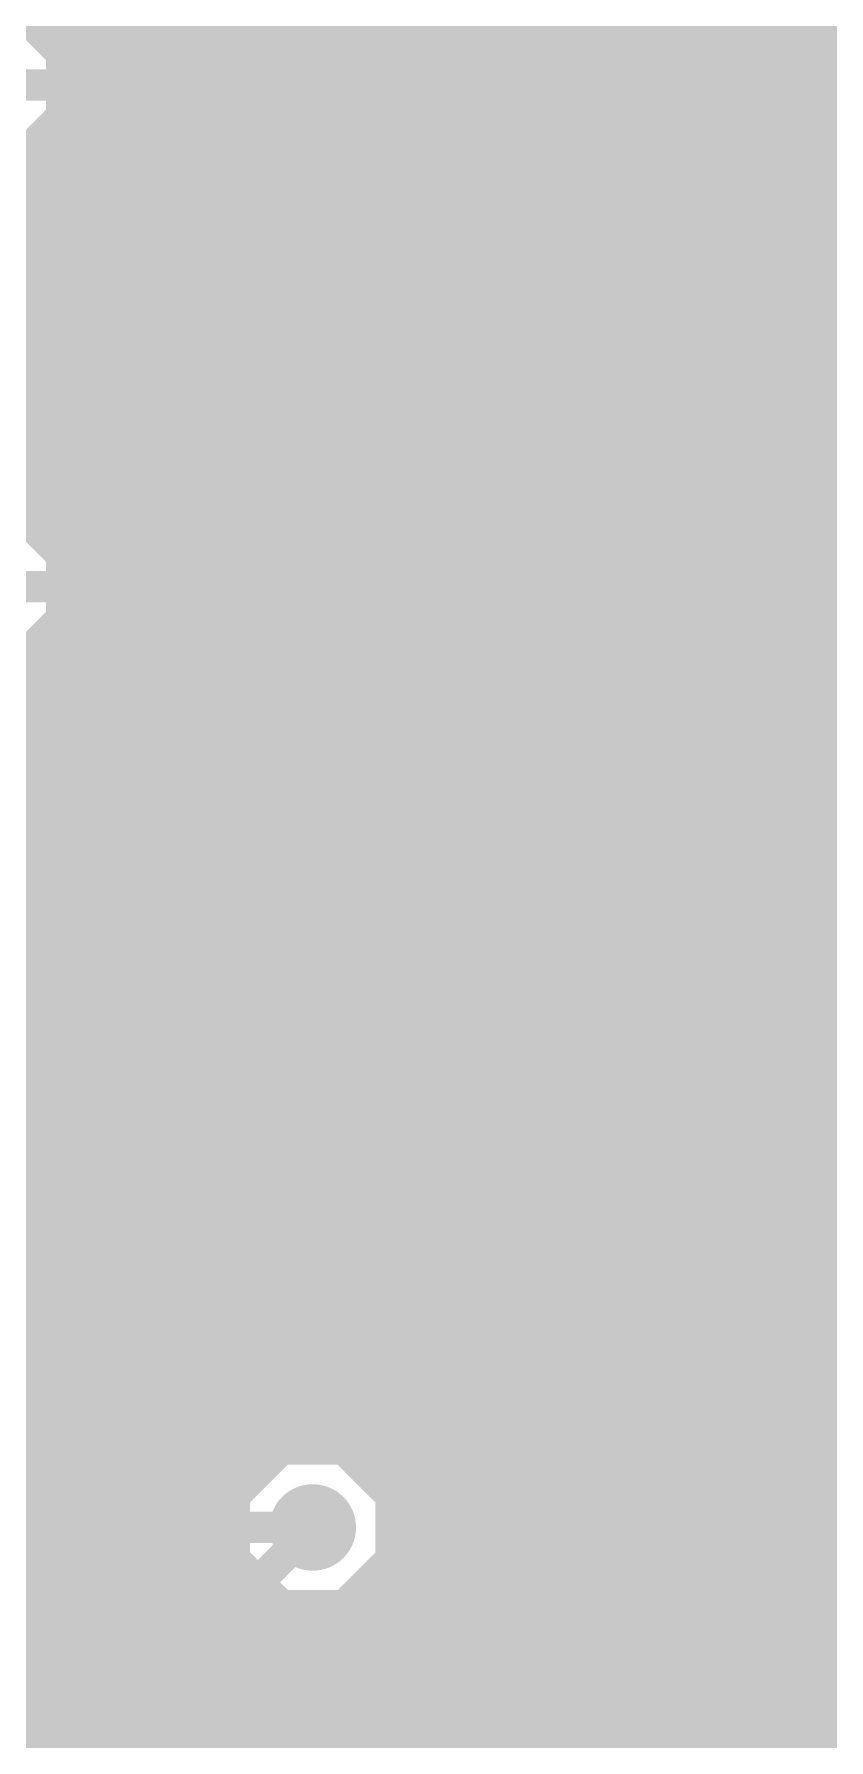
# Model space of a CAD drawing. Extents: x -5 to 208, y -5 to 206.
# Drawn here: x 149 to 155.44, y 165.03 to 178.85 of the extents above; entities that cross this region are included whole.
import ezdxf

# ---------------------------------------------------------------- set-up
doc = ezdxf.new("R2010")
doc.units = 0
doc.header["$MEASUREMENT"] = 0
doc.layers.get('0').update_dxf_attribs({"linetype": 'CONTINUOUS'})
for name, color, linetype in [('22-301-0_BOT', 7, 'CONTINUOUS'), ('22-301-0_DRD', 7, 'CONTINUOUS'), ('22-301-0_IN1', 1, 'CONTINUOUS'), ('22-301-0_IN2', 4, 'CONTINUOUS'), ('22-301-0_SMT', 5, 'CONTINUOUS'), ('22-301-0_SST', 10, 'CONTINUOUS'), ('22-301-0_TOP', 14, 'CONTINUOUS'), ('THRUHOLE_TAP', 11, 'CONTINUOUS')]:
    doc.layers.add(name, color=color, linetype=linetype)

# ---------------------------------------------------------------- blocks, each defined once
blk = doc.blocks.new('ROUND_66')
at = {"const_width": 0.35052}
blk.add_lwpolyline([(-0.17526, 0, 1), (0.17526, 0, 1)], format="xyb", close=True, dxfattribs=at)
blk = doc.blocks.new('ROUND_69')
at = {"const_width": 0.35052}
blk.add_lwpolyline([(-0.17526, 0, 1), (0.17526, 0, 1)], format="xyb", close=True, dxfattribs=at)
blk = doc.blocks.new('RECTANGLE_6')
blk.add_solid([(0.4826, 0.4064), (0.4826, -0.4064), (-0.4826, 0.4064), (-0.4826, -0.4064)])
blk = doc.blocks.new('RECTANGLE_47')
blk.add_solid([(0.44958, 0.65024), (0.44958, -0.65024), (-0.44958, 0.65024), (-0.44958, -0.65024)])
blk = doc.blocks.new('ROUND_74')
at = {"const_width": 0.10033}
blk.add_lwpolyline([(-0.050164, 0, 1), (0.050164, 0, 1)], format="xyb", close=True, dxfattribs=at)

msp = doc.modelspace()

# ---------------------------------------------------------------- linework, layer by layer
at = {"layer": '22-301-0_BOT', "const_width": 0.254}
for points in [[(149.1996, 189.8523), (149.1996, 178.73472)], [(149.4282, 189.8523), (149.4282, 166.37)], [(149.6568, 189.8523), (149.6568, 166.37)], [(149.8854, 189.8523), (149.8854, 166.37)], [(150.114, 189.8523), (150.114, 166.37)], [(150.3426, 189.8523), (150.3426, 166.37)], [(150.5712, 189.8523), (150.5712, 166.37)], [(150.7998, 189.8523), (150.7998, 167.25392)], [(154.0002, 189.8523), (154.0002, 166.37)], [(154.2288, 189.8523), (154.2288, 166.37)], [(154.4574, 189.8523), (154.4574, 166.37)], [(154.686, 189.8523), (154.686, 166.37)], [(154.9146, 189.8523), (154.9146, 166.37)], [(155.1432, 189.8523), (155.1432, 166.37)], [(155.3718, 189.8523), (155.3718, 166.37)], [(151.0284, 185.01614), (151.0284, 167.39108)], [(153.7716, 185.01614), (153.7716, 166.37)], [(151.257, 184.56148), (151.257, 167.43172)], [(153.543, 184.56148), (153.543, 166.37)], [(151.4856, 184.32018), (151.4856, 167.39108)], [(153.3144, 184.32018), (153.3144, 166.37)], [(151.7142, 184.16524), (151.7142, 167.25392)], [(151.9428, 184.06364), (151.9428, 166.37)], [(152.8572, 184.06364), (152.8572, 166.37)], [(153.0858, 184.16524), (153.0858, 166.37)], [(152.1714, 184.00776), (152.1714, 166.37)], [(152.4, 183.98998), (152.4, 166.37)], [(152.6286, 184.00776), (152.6286, 166.37)], [(180.55082, 178.943), (149.04212, 178.943)], [(180.31968, 178.7144), (149.20976, 178.7144)], [(180.23078, 178.4858), (149.26818, 178.4858)], [(149.1996, 178.13274), (149.1996, 174.67072)], [(180.2257, 178.2572), (149.24532, 178.2572)], [(180.30444, 178.0286), (149.13356, 178.0286)], [(148.971, 177.87112), (148.971, 174.93488)], [(180.51018, 177.8), (148.8313, 177.8)], [(187.5028, 177.5714), (118.9482, 177.5714)], [(187.5028, 177.3428), (118.9482, 177.3428)], [(187.5028, 177.1142), (118.9482, 177.1142)], [(187.5028, 176.8856), (118.9482, 176.8856)], [(187.5028, 176.657), (118.9482, 176.657)], [(187.28436, 176.4284), (118.9482, 176.4284)], [(187.09894, 176.1998), (119.63908, 176.1998)], [(187.03036, 175.9712), (119.84736, 175.9712)], [(187.04306, 175.7426), (119.92356, 175.7426)], [(187.14212, 175.514), (119.92102, 175.514)], [(187.2488, 175.2854), (119.83212, 175.2854)], [(187.2488, 175.0568), (119.60098, 175.0568)], [(187.2488, 174.8282), (149.09292, 174.8282)], [(187.2488, 174.5996), (149.23008, 174.5996)], [(187.2488, 174.371), (149.27072, 174.371)], [(187.2488, 174.1424), (149.23008, 174.1424)], [(149.1996, 174.06874), (149.1996, 166.37)], [(187.2488, 173.9138), (149.09292, 173.9138)], [(148.971, 173.80712), (148.971, 166.37)], [(187.2488, 173.6852), (119.4562, 173.6852)], [(187.2488, 173.4566), (120.23852, 173.4566)], [(187.2488, 173.228), (120.39092, 173.228)], [(187.2488, 172.9994), (120.43918, 172.9994)], [(187.2488, 172.7708), (120.4087, 172.7708)], [(187.2488, 172.5422), (120.28678, 172.5422)], [(187.2488, 172.3136), (119.9642, 172.3136)], [(187.2488, 172.085), (119.9642, 172.085)], [(187.2488, 171.8564), (119.9642, 171.8564)], [(183.12638, 171.6278), (119.9642, 171.6278)], [(182.92064, 171.3992), (119.9642, 171.3992)], [(182.8419, 171.1706), (119.9642, 171.1706)], [(182.84698, 170.942), (119.9642, 170.942)], [(173.73346, 170.7134), (119.9642, 170.7134)], [(173.50486, 170.4848), (119.9642, 170.4848)], [(173.27626, 170.2562), (119.9642, 170.2562)], [(173.0883, 170.0276), (119.9642, 170.0276)], [(173.00194, 169.799), (121.35612, 169.799)], [(172.98162, 169.5704), (121.52376, 169.5704)], [(173.04004, 169.3418), (121.58218, 169.3418)], [(173.20768, 169.1132), (121.72696, 169.1132)], [(187.2488, 168.8846), (141.39672, 168.8846)], [(187.2488, 168.656), (141.66088, 168.656)], [(187.2488, 168.4274), (141.75994, 168.4274)], [(187.2488, 168.1988), (141.77264, 168.1988)], [(157.10408, 167.9702), (141.70406, 167.9702)], [(156.96692, 167.7416), (141.5542, 167.7416)], [(156.92628, 167.513), (141.5542, 167.513)], [(150.83536, 167.2844), (141.5542, 167.2844)], [(156.96692, 167.2844), (151.67864, 167.2844)], [(150.64994, 167.0558), (141.5542, 167.0558)], [(157.10408, 167.0558), (151.86406, 167.0558)], [(150.58136, 166.8272), (141.5542, 166.8272)], [(163.87064, 166.8272), (151.93264, 166.8272)], [(150.59406, 166.5986), (141.5542, 166.5986)], [(163.7919, 166.5986), (151.91994, 166.5986)], [(150.69312, 166.37), (141.5542, 166.37)], [(163.79698, 166.37), (151.82088, 166.37)]]:
    msp.add_lwpolyline(points, dxfattribs=at)
for points in [[(149.27072, 178.435, 0.4142136), (148.59, 179.11572)], [(148.59, 177.75428, 0.4142136), (149.27072, 178.435)], [(149.27072, 174.371, 0.4142136), (148.59, 175.05172)], [(148.59, 173.69028, 0.4142136), (149.27072, 174.371)], [(151.257, 167.43172, 0.4142136), (150.57628, 166.751)], [(151.93772, 166.751, 0.4142136), (151.257, 167.43172)], [(150.57628, 166.751, 0.1496563), (150.69296, 166.36989)], [(151.82088, 166.37, 0.1496559), (151.93753, 166.751)]]:
    msp.add_lwpolyline(points, format="xyb", dxfattribs=at)
at = {"layer": '22-301-0_DRD', "const_width": 0.254}
for points in [[(149.225, 178.689), (148.844, 179.07)], [(149.225, 178.181), (149.225, 178.689)], [(148.844, 177.8), (149.225, 178.181)], [(149.225, 174.625), (148.844, 175.006)], [(149.225, 174.117), (149.225, 174.625)], [(148.844, 173.736), (149.225, 174.117)], [(149.606, 172.085), (149.225, 171.704)], [(149.606, 172.085), (149.225, 171.704)], [(150.114, 172.085), (149.606, 172.085)], [(150.114, 172.085), (149.606, 172.085)], [(150.495, 171.704), (150.114, 172.085)], [(150.495, 171.704), (150.114, 172.085)], [(149.225, 171.704), (149.225, 171.196)], [(149.225, 171.704), (149.225, 171.196)], [(150.495, 171.196), (150.495, 171.704)], [(150.495, 171.196), (150.495, 171.704)], [(149.225, 171.196), (149.606, 170.815)], [(149.225, 171.196), (149.606, 170.815)], [(150.114, 170.815), (150.495, 171.196)], [(150.114, 170.815), (150.495, 171.196)], [(149.606, 170.815), (150.114, 170.815)], [(149.606, 170.815), (150.114, 170.815)], [(151.003, 167.386), (150.622, 167.005)], [(151.511, 167.386), (151.003, 167.386)], [(151.892, 167.005), (151.511, 167.386)], [(150.622, 167.005), (150.622, 166.497)], [(151.892, 166.497), (151.892, 167.005)], [(150.622, 166.497), (151.003, 166.116)], [(151.511, 166.116), (151.892, 166.497)], [(151.003, 166.116), (151.511, 166.116)]]:
    msp.add_lwpolyline(points, dxfattribs=at)
at = {"layer": '22-301-0_IN1', "const_width": 0.254}
for points in [[(149.0218, 203.327), (149.0218, 178.96078)], [(149.2504, 203.327), (149.2504, 178.59502)], [(149.479, 203.327), (149.479, 167.259)], [(149.7076, 203.327), (149.7076, 167.259)], [(149.9362, 203.327), (149.9362, 167.259)], [(150.1648, 203.327), (150.1648, 167.259)], [(150.3934, 203.327), (150.3934, 167.259)], [(150.622, 203.327), (150.622, 167.259)], [(150.8506, 203.327), (150.8506, 167.29456)], [(154.051, 203.327), (154.051, 167.259)], [(154.2796, 203.327), (154.2796, 167.259)], [(154.5082, 203.327), (154.5082, 167.259)], [(154.7368, 203.327), (154.7368, 167.259)], [(154.9654, 203.327), (154.9654, 167.259)], [(155.194, 203.327), (155.194, 167.259)], [(155.4226, 203.327), (155.4226, 167.259)], [(153.8224, 185.27268), (153.8224, 167.259)], [(151.0792, 184.87136), (151.0792, 167.40632)], [(153.5938, 184.6326), (153.5938, 167.259)], [(151.3078, 184.49544), (151.3078, 167.42918)], [(153.3652, 184.36336), (153.3652, 167.259)], [(151.5364, 184.27954), (151.5364, 167.37076)], [(151.765, 184.1373), (151.765, 167.259)], [(152.908, 184.08396), (152.908, 167.259)], [(153.1366, 184.19318), (153.1366, 167.259)], [(151.9936, 184.0484), (151.9936, 167.259)], [(152.2222, 184.00014), (152.2222, 167.259)], [(152.4508, 183.98998), (152.4508, 167.259)], [(152.6794, 184.01792), (152.6794, 167.259)], [(180.47716, 178.8922), (149.09292, 178.8922)], [(180.29174, 178.6636), (149.23008, 178.6636)], [(180.22316, 178.435), (149.27072, 178.435)], [(149.2504, 178.27244), (149.2504, 174.53102)], [(180.23586, 178.2064), (149.23008, 178.2064)], [(149.0218, 177.90922), (149.0218, 174.89678)], [(180.33492, 177.9778), (149.09292, 177.9778)], [(180.59654, 177.7492), (111.27232, 177.7492)], [(189.20206, 177.5206), (111.16056, 177.5206)], [(189.30112, 177.292), (110.8583, 177.292)], [(189.56274, 177.0634), (97.31502, 177.0634)], [(199.644, 176.8348), (97.68078, 176.8348)], [(199.644, 176.6062), (97.8027, 176.6062)], [(187.22594, 176.3776), (97.83318, 176.3776)], [(187.07608, 176.149), (119.70512, 176.149)], [(187.02528, 175.9204), (119.87276, 175.9204)], [(187.05576, 175.6918), (119.93118, 175.6918)], [(187.18022, 175.4632), (119.90832, 175.4632)], [(187.54344, 175.2346), (119.79656, 175.2346)], [(199.644, 175.006), (148.8313, 175.006)], [(199.644, 174.7774), (149.13356, 174.7774)], [(199.644, 174.5488), (149.24532, 174.5488)], [(199.644, 174.3202), (149.26818, 174.3202)], [(149.2504, 174.20844), (149.2504, 167.259)], [(199.644, 174.0916), (149.20976, 174.0916)], [(149.0218, 173.84522), (149.0218, 167.259)], [(199.644, 173.863), (149.04212, 173.863)], [(199.644, 173.6344), (119.92102, 173.6344)], [(199.644, 173.4058), (120.28678, 173.4058)], [(199.644, 173.1772), (120.4087, 173.1772)], [(199.644, 172.9486), (120.43918, 172.9486)], [(199.644, 172.72), (120.39092, 172.72)], [(199.644, 172.4914), (120.23852, 172.4914)], [(199.644, 172.2628), (112.03432, 172.2628)], [(199.644, 172.0342), (112.05718, 172.0342)], [(199.644, 171.8056), (111.99876, 171.8056)], [(183.06288, 171.577), (111.83112, 171.577)], [(182.89524, 171.3484), (109.25556, 171.3484)], [(182.83682, 171.1198), (109.17936, 171.1198)], [(182.85714, 170.8912), (108.97108, 170.8912)], [(182.9689, 170.6626), (92.49918, 170.6626)], [(183.27116, 170.434), (117.03812, 170.434)], [(173.31182, 170.2054), (117.20576, 170.2054)], [(173.08068, 169.9768), (117.26418, 169.9768)], [(172.99178, 169.7482), (121.40692, 169.7482)], [(172.9867, 169.5196), (121.54408, 169.5196)], [(173.06544, 169.291), (121.58472, 169.291)], [(173.27118, 169.0624), (121.54408, 169.0624)], [(199.644, 168.8338), (141.48308, 168.8338)], [(199.644, 168.6052), (141.69136, 168.6052)], [(199.644, 168.3766), (141.76756, 168.3766)], [(157.36316, 168.148), (141.76502, 168.148)], [(157.0609, 167.9194), (141.67612, 167.9194)], [(156.94914, 167.6908), (141.44498, 167.6908)], [(156.92882, 167.4622), (130.78206, 167.4622)], [(150.80488, 167.259), (130.62712, 167.259)], [(156.97708, 167.259), (151.70912, 167.259)], [(150.69312, 166.37), (113.86312, 166.37)], [(148.8948, 166.37), (148.8948, 121.412)], [(149.1234, 166.37), (149.1234, 121.412)], [(149.352, 166.37), (149.352, 121.412)], [(149.5806, 166.37), (149.5806, 121.412)], [(149.8092, 166.37), (149.8092, 121.412)], [(150.0378, 166.37), (150.0378, 136.77392)], [(150.2664, 166.37), (150.2664, 136.91108)], [(150.495, 166.37), (150.495, 136.95172)], [(150.7236, 166.32936), (150.7236, 136.91108)], [(163.79698, 166.37), (151.82088, 166.37)], [(151.8666, 166.37), (151.8666, 121.412)], [(152.0952, 166.37), (152.0952, 121.412)], [(152.3238, 166.37), (152.3238, 121.412)], [(152.5524, 166.37), (152.5524, 121.412)], [(152.781, 166.37), (152.781, 121.412)], [(153.0096, 166.37), (153.0096, 121.412)], [(153.2382, 166.37), (153.2382, 121.412)], [(153.4668, 166.37), (153.4668, 121.412)], [(153.6954, 166.37), (153.6954, 121.412)], [(153.924, 166.37), (153.924, 121.412)], [(154.1526, 166.37), (154.1526, 121.412)], [(154.3812, 166.37), (154.3812, 121.412)], [(154.6098, 166.37), (154.6098, 121.412)], [(154.8384, 166.37), (154.8384, 121.412)], [(155.067, 166.37), (155.067, 121.412)], [(155.2956, 166.37), (155.2956, 121.412)], [(155.5242, 166.37), (155.5242, 121.412)], [(150.83536, 166.2176), (113.57102, 166.2176)], [(150.9522, 166.14394), (150.9522, 136.77392)], [(151.638, 166.18712), (151.638, 121.412)], [(163.84524, 166.2176), (151.67864, 166.2176)], [(164.01288, 165.989), (93.3323, 165.989)], [(151.1808, 166.07536), (151.1808, 121.412)], [(151.4094, 166.08806), (151.4094, 121.412)], [(176.149, 165.7604), (93.63456, 165.7604)], [(176.149, 165.5318), (93.74632, 165.5318)], [(176.149, 165.3032), (93.76918, 165.3032)], [(176.149, 165.0746), (93.71076, 165.0746)]]:
    msp.add_lwpolyline(points, dxfattribs=at)
for points in [[(149.27072, 178.435, 0.4142136), (148.59, 179.11572)], [(148.59, 177.75428, 0.4142136), (149.27072, 178.435)], [(149.27072, 174.371, 0.4142136), (148.59, 175.05172)], [(148.59, 173.69028, 0.4142136), (149.27072, 174.371)], [(151.257, 167.43172, 0.1838461), (150.80444, 167.2595)], [(151.70912, 167.259, 0.183846), (151.257, 167.43106)], [(150.69312, 166.37, 0.2491151), (151.257, 166.07047)], [(151.257, 166.07028, 0.2491143), (151.82104, 166.36989)]]:
    msp.add_lwpolyline(points, format="xyb", dxfattribs=at)
at = {"layer": '22-301-0_IN2', "const_width": 0.254}
for points in [[(189.865, 177.673), (148.209, 177.673), (147.955, 177.927), (110.617, 177.927)], [(189.36208, 177.2158), (148.209, 177.2158)], [(149.0218, 177.2158), (149.0218, 176.3522)], [(149.2504, 177.2158), (149.2504, 176.3522)], [(149.479, 177.2158), (149.479, 176.3522)], [(149.7076, 177.2158), (149.7076, 176.3522)], [(149.9362, 177.2158), (149.9362, 176.3522)], [(150.1648, 177.2158), (150.1648, 176.3522)], [(150.3934, 177.2158), (150.3934, 176.3522)], [(150.622, 177.2158), (150.622, 176.3522)], [(150.8506, 177.2158), (150.8506, 176.3522)], [(151.0792, 177.2158), (151.0792, 176.3522)], [(151.3078, 177.2158), (151.3078, 176.3522)], [(151.5364, 177.2158), (151.5364, 176.3522)], [(151.765, 177.2158), (151.765, 176.3522)], [(151.9936, 177.2158), (151.9936, 176.3522)], [(152.2222, 177.2158), (152.2222, 176.3522)], [(152.4508, 177.2158), (152.4508, 176.3522)], [(152.6794, 177.2158), (152.6794, 176.3522)], [(152.908, 177.2158), (152.908, 176.3522)], [(153.1366, 177.2158), (153.1366, 176.3522)], [(153.3652, 177.2158), (153.3652, 176.3522)], [(153.5938, 177.2158), (153.5938, 176.3522)], [(153.8224, 177.2158), (153.8224, 176.3522)], [(154.051, 177.2158), (154.051, 176.3522)], [(154.2796, 177.2158), (154.2796, 176.3522)], [(154.5082, 177.2158), (154.5082, 176.3522)], [(154.7368, 177.2158), (154.7368, 176.3522)], [(154.9654, 177.2158), (154.9654, 176.3522)], [(155.194, 177.2158), (155.194, 176.3522)], [(155.4226, 177.2158), (155.4226, 176.3522)], [(199.644, 176.9872), (97.50298, 176.9872)], [(199.644, 176.7586), (147.60702, 176.7586)], [(187.46216, 176.53), (147.83816, 176.53)], [(97.155, 176.403), (147.32, 176.403), (147.828, 175.895), (187.706, 175.895)], [(187.20308, 176.3522), (148.01596, 176.3522)], [(187.20308, 175.4378), (148.16836, 175.4378)], [(187.25388, 175.387), (148.21916, 175.387)], [(149.0218, 175.4378), (149.0218, 174.89678)], [(149.2504, 175.4378), (149.2504, 174.53102)], [(149.479, 175.4378), (149.479, 172.6692)], [(149.7076, 175.4378), (149.7076, 172.6692)], [(149.9362, 175.4378), (149.9362, 172.6692)], [(150.1648, 175.4378), (150.1648, 172.6692)], [(150.3934, 175.4378), (150.3934, 172.6692)], [(150.622, 175.4378), (150.622, 172.6692)], [(150.8506, 175.4378), (150.8506, 172.6692)], [(151.0792, 175.4378), (151.0792, 172.6692)], [(151.3078, 175.4378), (151.3078, 172.6692)], [(151.5364, 175.4378), (151.5364, 172.6692)], [(151.765, 175.4378), (151.765, 172.6692)], [(151.9936, 175.4378), (151.9936, 172.6692)], [(152.2222, 175.4378), (152.2222, 172.6692)], [(152.4508, 175.4378), (152.4508, 172.6692)], [(152.6794, 175.4378), (152.6794, 172.6692)], [(152.908, 175.4378), (152.908, 172.6692)], [(153.1366, 175.4378), (153.1366, 172.6692)], [(153.3652, 175.4378), (153.3652, 172.6692)], [(153.5938, 175.4378), (153.5938, 172.6692)], [(153.8224, 175.4378), (153.8224, 172.6692)], [(154.051, 175.4378), (154.051, 172.6692)], [(154.2796, 175.4378), (154.2796, 172.6692)], [(154.5082, 175.4378), (154.5082, 172.6692)], [(154.7368, 175.4378), (154.7368, 172.6692)], [(154.9654, 175.4378), (154.9654, 172.6692)], [(155.194, 175.4378), (155.194, 172.6692)], [(155.4226, 175.4378), (155.4226, 172.6692)], [(199.644, 175.1584), (148.44776, 175.1584)], [(199.644, 174.9298), (148.97608, 174.9298)], [(199.644, 174.7012), (149.18436, 174.7012)], [(199.644, 174.4726), (149.26056, 174.4726)], [(149.2504, 174.20844), (149.2504, 172.6692)], [(199.644, 174.244), (149.25802, 174.244)], [(199.644, 174.0154), (149.16912, 174.0154)], [(149.0218, 173.84522), (149.0218, 172.6692)], [(199.644, 173.7868), (148.93798, 173.7868)], [(199.644, 173.5582), (120.10898, 173.5582)], [(199.644, 173.3296), (120.34012, 173.3296)], [(199.644, 173.101), (120.42902, 173.101)], [(199.644, 172.8724), (120.43156, 172.8724)], [(182.499, 172.6692), (120.36806, 172.6692)], [(183.515, 171.069), (183.515, 171.196), (182.499, 172.212), (111.252, 172.212), (111.379, 172.085)], [(182.3339, 171.7294), (111.95812, 171.7294)], [(182.3085, 171.7548), (111.97336, 171.7548)], [(149.0218, 171.7548), (149.0218, 170.7642)], [(149.2504, 171.7548), (149.2504, 170.7642)], [(149.479, 171.7548), (149.479, 170.7642)], [(149.7076, 171.7548), (149.7076, 170.7642)], [(149.9362, 171.7548), (149.9362, 170.7642)], [(150.1648, 171.7548), (150.1648, 170.7642)], [(150.3934, 171.7548), (150.3934, 170.7642)], [(150.622, 171.7548), (150.622, 170.7642)], [(150.8506, 171.7548), (150.8506, 170.7642)], [(151.0792, 171.7548), (151.0792, 170.7642)], [(151.3078, 171.7548), (151.3078, 170.7642)], [(151.5364, 171.7548), (151.5364, 170.7642)], [(151.765, 171.7548), (151.765, 170.7642)], [(151.9936, 171.7548), (151.9936, 170.7642)], [(152.2222, 171.7548), (152.2222, 170.7642)], [(152.4508, 171.7548), (152.4508, 170.7642)], [(152.6794, 171.7548), (152.6794, 170.7642)], [(152.908, 171.7548), (152.908, 170.7642)], [(153.1366, 171.7548), (153.1366, 170.7642)], [(153.3652, 171.7548), (153.3652, 170.7642)], [(153.5938, 171.7548), (153.5938, 170.7642)], [(153.8224, 171.7548), (153.8224, 170.7642)], [(154.051, 171.7548), (154.051, 170.7642)], [(154.2796, 171.7548), (154.2796, 170.7642)], [(154.5082, 171.7548), (154.5082, 170.7642)], [(154.7368, 171.7548), (154.7368, 170.7642)], [(154.9654, 171.7548), (154.9654, 170.7642)], [(155.194, 171.7548), (155.194, 170.7642)], [(155.4226, 171.7548), (155.4226, 170.7642)], [(182.5625, 171.5008), (111.72698, 171.5008)], [(182.7911, 171.2722), (109.24032, 171.2722)], [(182.83428, 171.0436), (121.95302, 171.0436)], [(182.88508, 170.815), (122.18416, 170.815)], [(91.821, 170.688), (121.666, 170.688), (122.047, 170.307), (188.595, 170.307)], [(182.90794, 170.7642), (122.23496, 170.7642)], [(116.586, 169.926), (116.713, 170.053), (121.285, 170.053), (122.301, 169.037), (151.384, 169.037), (151.511, 168.91), (200.787, 168.91), (201.676, 169.799), (201.803, 169.799)], [(151.1935, 168.5798), (141.70406, 168.5798)], [(151.257, 168.529), (141.72692, 168.529)], [(149.0218, 168.5798), (149.0218, 167.259)], [(149.2504, 168.5798), (149.2504, 167.259)], [(149.479, 168.5798), (149.479, 167.259)], [(149.7076, 168.5798), (149.7076, 167.259)], [(149.9362, 168.5798), (149.9362, 167.259)], [(150.1648, 168.5798), (150.1648, 167.31996)], [(150.3934, 168.5798), (150.3934, 167.54856)], [(150.622, 168.5798), (150.622, 167.77716)], [(150.8506, 168.5798), (150.8506, 167.9448)], [(151.0792, 168.5798), (151.0792, 167.9702)], [(151.3078, 168.50106), (151.3078, 167.9702)], [(199.644, 168.4528), (151.511, 168.4528)], [(151.5364, 168.4528), (151.5364, 167.9702)], [(151.765, 168.4528), (151.765, 167.9702)], [(151.9936, 168.4528), (151.9936, 167.9702)], [(152.2222, 168.4528), (152.2222, 167.9702)], [(152.4508, 168.4528), (152.4508, 167.9702)], [(152.6794, 168.4528), (152.6794, 167.9702)], [(152.908, 168.4528), (152.908, 167.9702)], [(153.1366, 168.4528), (153.1366, 167.9702)], [(153.3652, 168.4528), (153.3652, 167.9702)], [(153.5938, 168.4528), (153.5938, 167.9702)], [(153.8224, 168.4528), (153.8224, 167.9702)], [(154.051, 168.4528), (154.051, 167.9702)], [(154.2796, 168.4528), (154.2796, 167.9702)], [(154.5082, 168.4528), (154.5082, 167.9702)], [(154.7368, 168.4528), (154.7368, 167.9702)], [(154.9654, 168.4528), (154.9654, 167.9702)], [(155.194, 168.4528), (155.194, 167.9702)], [(155.4226, 168.4528), (155.4226, 167.9702)], [(199.644, 168.3004), (141.77518, 168.3004)], [(157.21838, 168.0718), (141.7447, 168.0718)], [(157.10408, 167.9702), (151.003, 167.9702)], [(150.6855, 167.8432), (141.62278, 167.8432)], [(150.68042, 167.83558), (150.1013, 167.259)], [(157.607, 167.513), (151.003, 167.513), (150.241, 166.751), (113.538, 166.751), (113.411, 166.878)], [(150.4569, 167.6146), (141.25702, 167.6146)], [(192.405, 165.735), (192.405, 165.862), (190.881, 167.386), (166.37, 167.386), (164.211, 165.227), (114.427, 165.227), (114.173, 164.973), (93.98, 164.973), (89.789, 160.782), (72.39, 160.782), (70.231, 158.623), (70.231, 153.797), (70.739, 153.289), (72.898, 153.289), (73.279, 153.67)], [(150.2283, 167.386), (130.73888, 167.386)], [(150.1013, 167.259), (130.62712, 167.259)], [(92.329, 165.862), (92.583, 166.116), (93.218, 166.116), (93.345, 165.989), (113.665, 165.989), (113.919, 166.243), (150.749, 166.243), (151.257, 166.751)], [(164.465, 166.497), (164.465, 166.37), (163.83, 165.735), (114.173, 165.735), (113.919, 165.481), (93.218, 165.481), (93.091, 165.354)]]:
    msp.add_lwpolyline(points, dxfattribs=at)
for points in [[(149.27072, 174.371, 0.4142136), (148.59, 175.05172)], [(148.59, 173.69028, 0.4142136), (149.27072, 174.371)], [(151.1935, 168.5798, 0.193822), (151.511, 168.45192)], [(151.003, 167.9702, 0.1989132), (150.67971, 167.83629)]]:
    msp.add_lwpolyline(points, format="xyb", dxfattribs=at)
at = {"layer": '22-301-0_SST'}
for points, const_width in [([(149.66442, 174.19828), (149.66442, 173.84268), (149.83206, 173.7233), (150.00224, 173.7233), (150.17242, 173.84268), (150.17242, 174.19828), (149.15642, 174.19828)], 0.1524), ([(149.66442, 173.9011), (149.15642, 173.7233)], 0.1524), ([(149.15642, 173.00448), (149.15642, 173.2407)], 0.1524), ([(149.15642, 173.12386), (150.17242, 173.12386), (150.00224, 173.2407)], 0.1524), ([(149.15642, 172.46346), (149.32406, 172.5803), (149.49424, 172.64126), (149.83206, 172.64126), (150.00224, 172.5803), (150.17242, 172.46346), (150.17242, 172.34408), (150.00224, 172.2247), (149.83206, 172.16628), (149.49424, 172.16628), (149.32406, 172.2247), (149.15642, 172.34408), (149.15642, 172.46346)], 0.1524), ([(149.15642, 171.68368), (150.17242, 171.32808), (150.17242, 171.80306)], 0.1524), ([(150.6855, 168.0845), (150.6855, 171.0055), (149.0472, 171.0055), (149.0472, 168.0845), (150.6855, 168.0845)], 0.1524), ([(157.0355, 168.0845), (157.0355, 171.0055), (155.3972, 171.0055), (155.3972, 168.0845), (157.0355, 168.0845)], 0.1524), ([(154.90444, 169.84726), (154.05862, 169.84726), (153.88844, 169.90822), (153.88844, 170.26382), (154.05862, 170.32224), (154.90444, 170.32224)], 0.1524), ([(154.22626, 169.00906), (154.22626, 169.48404), (154.90444, 169.24782), (154.90444, 169.12844), (153.88844, 169.12844)], 0.1524), ([(154.22626, 168.17086), (154.22626, 168.64584), (154.90444, 168.40962), (154.90444, 168.29024), (153.88844, 168.29024)], 0.1524), ([(147.7264, 162.179), (147.7264, 165.989), (150.749, 165.989), (150.749, 161.6456), (148.2598, 161.6456), (147.7264, 162.179)], 0.20066), ([(154.0764, 162.179), (154.0764, 165.989), (157.099, 165.989), (157.099, 161.6456), (154.6098, 161.6456), (154.0764, 162.179)], 0.20066)]:
    msp.add_lwpolyline(points, dxfattribs=dict(at, const_width=const_width))
at = {"layer": '22-301-0_TOP'}
for points, const_width in [([(148.59, 178.435), (168.275, 178.435)], 0.254), ([(149.0726, 177.72634), (149.0726, 175.07966)], 0.254), ([(167.45204, 177.8), (149.16658, 177.8)], 0.254), ([(149.3012, 177.8), (149.3012, 175.006)], 0.254), ([(149.5298, 177.8), (149.5298, 175.006)], 0.254), ([(149.7584, 177.8), (149.7584, 175.006)], 0.254), ([(149.987, 177.8), (149.987, 175.006)], 0.254), ([(150.2156, 177.8), (150.2156, 175.006)], 0.254), ([(150.4442, 177.8), (150.4442, 175.006)], 0.254), ([(150.6728, 177.8), (150.6728, 175.006)], 0.254), ([(150.9014, 177.8), (150.9014, 175.006)], 0.254), ([(151.13, 177.8), (151.13, 175.006)], 0.254), ([(151.3586, 177.8), (151.3586, 175.006)], 0.254), ([(151.5872, 177.8), (151.5872, 175.006)], 0.254), ([(151.8158, 177.8), (151.8158, 175.006)], 0.254), ([(152.0444, 177.8), (152.0444, 175.006)], 0.254), ([(152.273, 177.8), (152.273, 175.006)], 0.254), ([(152.5016, 177.8), (152.5016, 175.006)], 0.254), ([(152.7302, 177.8), (152.7302, 175.006)], 0.254), ([(152.9588, 177.8), (152.9588, 175.006)], 0.254), ([(153.1874, 177.8), (153.1874, 175.006)], 0.254), ([(153.416, 177.8), (153.416, 175.006)], 0.254), ([(153.6446, 177.8), (153.6446, 175.006)], 0.254), ([(153.8732, 177.8), (153.8732, 175.006)], 0.254), ([(154.1018, 177.8), (154.1018, 175.006)], 0.254), ([(154.3304, 177.8), (154.3304, 175.006)], 0.254), ([(154.559, 177.8), (154.559, 175.006)], 0.254), ([(154.7876, 177.8), (154.7876, 175.006)], 0.254), ([(155.0162, 177.8), (155.0162, 175.006)], 0.254), ([(155.2448, 177.8), (155.2448, 175.006)], 0.254), ([(155.4734, 177.8), (155.4734, 175.006)], 0.254), ([(167.50284, 177.6222), (148.86432, 177.6222)], 0.254), ([(167.64254, 177.3936), (146.4056, 177.3936)], 0.254), ([(167.95496, 177.165), (146.4056, 177.165)], 0.254), ([(168.5544, 176.9364), (146.4056, 176.9364)], 0.254), ([(168.5544, 176.7078), (146.4056, 176.7078)], 0.254), ([(168.5544, 176.4792), (146.4056, 176.4792)], 0.254), ([(168.5544, 176.2506), (146.4056, 176.2506)], 0.254), ([(168.5544, 176.022), (146.4056, 176.022)], 0.254), ([(168.5544, 175.7934), (146.4056, 175.7934)], 0.254), ([(168.5544, 175.5648), (146.4056, 175.5648)], 0.254), ([(168.5544, 175.3362), (146.4056, 175.3362)], 0.254), ([(148.59, 174.371), (173.101, 174.371), (173.9138, 175.1838)], 0.254), ([(168.5544, 175.1076), (149.02942, 175.1076)], 0.254), ([(168.5544, 175.006), (149.16658, 175.006)], 0.254), ([(173.101, 173.736), (149.16658, 173.736)], 0.254), ([(149.3012, 173.736), (149.3012, 171.1706)], 0.254), ([(149.5298, 173.736), (149.5298, 171.1706)], 0.254), ([(149.7584, 173.736), (149.7584, 171.1706)], 0.254), ([(149.987, 173.736), (149.987, 171.1706)], 0.254), ([(150.2156, 173.736), (150.2156, 171.1706)], 0.254), ([(150.4442, 173.736), (150.4442, 171.1706)], 0.254), ([(150.6728, 173.736), (150.6728, 171.1706)], 0.254), ([(150.9014, 173.736), (150.9014, 167.53078)], 0.254), ([(151.13, 173.736), (151.13, 167.59936)], 0.254), ([(151.3586, 173.736), (151.3586, 167.6019)], 0.254), ([(151.5872, 173.736), (151.5872, 167.54094)], 0.254), ([(151.8158, 173.736), (151.8158, 167.40124)], 0.254), ([(152.0444, 173.736), (152.0444, 167.09136)], 0.254), ([(152.273, 173.736), (152.273, 166.1795)], 0.254), ([(152.5016, 173.736), (152.5016, 166.1795)], 0.254), ([(152.7302, 173.736), (152.7302, 166.1795)], 0.254), ([(152.9588, 173.736), (152.9588, 166.1795)], 0.254), ([(153.1874, 173.736), (153.1874, 166.1795)], 0.254), ([(153.416, 173.736), (153.416, 166.1795)], 0.254), ([(153.6446, 173.736), (153.6446, 166.1795)], 0.254), ([(153.8732, 173.736), (153.8732, 166.1795)], 0.254), ([(154.1018, 173.736), (154.1018, 168.13784)], 0.254), ([(154.3304, 173.736), (154.3304, 168.13784)], 0.254), ([(154.559, 173.736), (154.559, 168.13784)], 0.254), ([(154.7876, 173.736), (154.7876, 168.13784)], 0.254), ([(155.0162, 173.736), (155.0162, 168.13784)], 0.254), ([(155.2448, 173.736), (155.2448, 171.1706)], 0.254), ([(155.4734, 173.736), (155.4734, 171.1706)], 0.254), ([(149.0726, 173.66234), (149.0726, 171.1706)], 0.254), ([(177.8, 173.5074), (142.78102, 173.5074)], 0.254), ([(177.5714, 173.2788), (142.55242, 173.2788)], 0.254), ([(177.3428, 173.0502), (142.32382, 173.0502)], 0.254), ([(177.1142, 172.8216), (142.09522, 172.8216)], 0.254), ([(176.8856, 172.593), (141.605, 172.593)], 0.254), ([(176.657, 172.3644), (131.68122, 172.3644)], 0.254), ([(176.4284, 172.1358), (131.90982, 172.1358)], 0.254), ([(176.1998, 171.9072), (132.13842, 171.9072)], 0.254), ([(175.9712, 171.6786), (132.36702, 171.6786)], 0.254), ([(149.86, 171.45), (149.86, 170.2562)], 0.635), ([(149.86, 170.2562), (149.86, 171.45)], 0.635), ([(175.7426, 171.45), (132.59562, 171.45)], 0.254), ([(175.514, 171.2214), (132.82422, 171.2214)], 0.254), ([(150.8506, 171.1706), (148.8694, 171.1706)], 0.254), ([(149.86, 171.1706), (149.86, 170.2562)], 0.254), ([(150.8506, 171.1706), (150.8506, 169.7482)], 0.254), ([(157.2006, 171.1706), (155.2194, 171.1706)], 0.254), ([(155.2194, 171.1706), (155.2194, 169.7482)], 0.254), ([(155.2194, 170.9928), (150.8506, 170.9928)], 0.254), ([(155.2194, 170.7642), (150.8506, 170.7642)], 0.254), ([(155.2194, 170.5356), (150.8506, 170.5356)], 0.254), ([(148.8694, 170.2562), (149.86, 170.2562)], 0.254), ([(150.8506, 170.2562), (149.86, 170.2562)], 0.254), ([(155.2194, 170.307), (150.8506, 170.307)], 0.254), ([(155.2194, 170.2562), (156.21, 170.2562)], 0.254), ([(155.2194, 170.0784), (150.8506, 170.0784)], 0.254), ([(155.2194, 169.8498), (150.8506, 169.8498)], 0.254), ([(150.8506, 169.7482), (150.8506, 169.3418)], 0.254), ([(155.2194, 169.7482), (155.2194, 169.3418)], 0.254), ([(155.2194, 169.6212), (150.8506, 169.6212)], 0.254), ([(155.2194, 169.3926), (150.8506, 169.3926)], 0.254), ([(150.8506, 169.3418), (150.8506, 167.9194)], 0.254), ([(155.2194, 169.3418), (155.2194, 168.13784)], 0.254), ([(155.2194, 169.164), (150.8506, 169.164)], 0.254), ([(149.86, 168.8338), (149.86, 166.9796)], 0.635), ([(155.2194, 168.9354), (150.8506, 168.9354)], 0.254), ([(155.2194, 168.7068), (150.8506, 168.7068)], 0.254), ([(155.2194, 168.4782), (150.8506, 168.4782)], 0.254), ([(155.2194, 168.2496), (150.8506, 168.2496)], 0.254), ([(155.2194, 168.13784), (153.98242, 168.13784)], 0.254), ([(153.98242, 168.13784), (153.98242, 166.1795)], 0.254), ([(150.81758, 167.9194), (150.81758, 167.4876)], 0.254), ([(150.8506, 167.9194), (150.81758, 167.9194)], 0.254), ([(153.98242, 168.021), (150.8506, 168.021)], 0.254), ([(153.98242, 167.7924), (150.81758, 167.7924)], 0.254), ([(150.98268, 167.5638), (150.81758, 167.5638)], 0.254), ([(153.98242, 167.5638), (151.53132, 167.5638)], 0.254), ([(153.98242, 167.3352), (151.88438, 167.3352)], 0.254), ([(148.59, 166.9796), (148.59, 165.354), (154.94, 165.354), (154.94, 166.9796)], 0.635), ([(153.98242, 167.1066), (152.03678, 167.1066)], 0.254), ([(154.94, 166.9796), (154.94, 165.354), (161.29, 165.354), (161.29, 166.9796)], 0.635), ([(151.257, 166.751), (150.0886, 166.751), (149.86, 166.9796)], 0.254), ([(153.98242, 166.878), (152.10536, 166.878)], 0.254), ([(153.98242, 166.6494), (152.1079, 166.6494)], 0.254), ([(152.0444, 166.41064), (152.0444, 166.1795)], 0.254), ([(153.98242, 166.4208), (152.04694, 166.4208)], 0.254), ([(153.98242, 166.1795), (151.89708, 166.1795)], 0.254), ([(153.98242, 166.1922), (151.90724, 166.1922)], 0.254)]:
    msp.add_lwpolyline(points, dxfattribs=dict(at, const_width=const_width))
at = {"layer": '22-301-0_TOP', "const_width": 0.254}
for points in [[(148.59, 177.57648, 0.1864198), (149.16712, 177.7994)], [(149.16658, 175.006, 0.1864199), (148.59, 175.22871)], [(148.59, 173.51248, 0.1864198), (149.16712, 173.7354)], [(151.257, 167.60952, 0.135287), (150.81716, 167.48829)], [(152.11552, 166.751, 0.4142136), (151.257, 167.60952)], [(151.89708, 166.1795, 0.1842574), (152.11509, 166.751)]]:
    msp.add_lwpolyline(points, format="xyb", dxfattribs=at)

# ---------------------------------------------------------------- block references
at = {"layer": '22-301-0_BOT'}
for name, p in [('ROUND_69', (149.86, 171.45)), ('ROUND_66', (151.257, 166.751))]:
    msp.add_blockref(name, p, dxfattribs=at)
at = {"layer": '22-301-0_IN1'}
for p in [(149.86, 171.45), (151.257, 166.751)]:
    msp.add_blockref('ROUND_69', p, dxfattribs=at)
at = {"layer": '22-301-0_IN2'}
for name, p in [('ROUND_69', (149.86, 171.45)), ('ROUND_66', (151.257, 166.751))]:
    msp.add_blockref(name, p, dxfattribs=at)
at = {"layer": '22-301-0_SMT'}
for name, p in [('RECTANGLE_6', (149.86, 170.2562)), ('RECTANGLE_6', (149.86, 168.8338)), ('RECTANGLE_47', (148.59, 166.9796)), ('RECTANGLE_47', (149.86, 166.9796)), ('RECTANGLE_47', (154.94, 166.9796))]:
    msp.add_blockref(name, p, dxfattribs=at)
at = {"layer": '22-301-0_TOP'}
for name, p in [('ROUND_66', (149.86, 171.45)), ('RECTANGLE_6', (149.86, 170.2562)), ('RECTANGLE_6', (149.86, 168.8338)), ('RECTANGLE_47', (148.59, 166.9796)), ('RECTANGLE_47', (149.86, 166.9796)), ('RECTANGLE_47', (154.94, 166.9796)), ('ROUND_66', (151.257, 166.751))]:
    msp.add_blockref(name, p, dxfattribs=at)
at = {"layer": 'THRUHOLE_TAP'}
for p in [(149.86, 171.45), (151.257, 166.751)]:
    msp.add_blockref('ROUND_74', p, dxfattribs=at)

doc.saveas('drawing.dxf')
